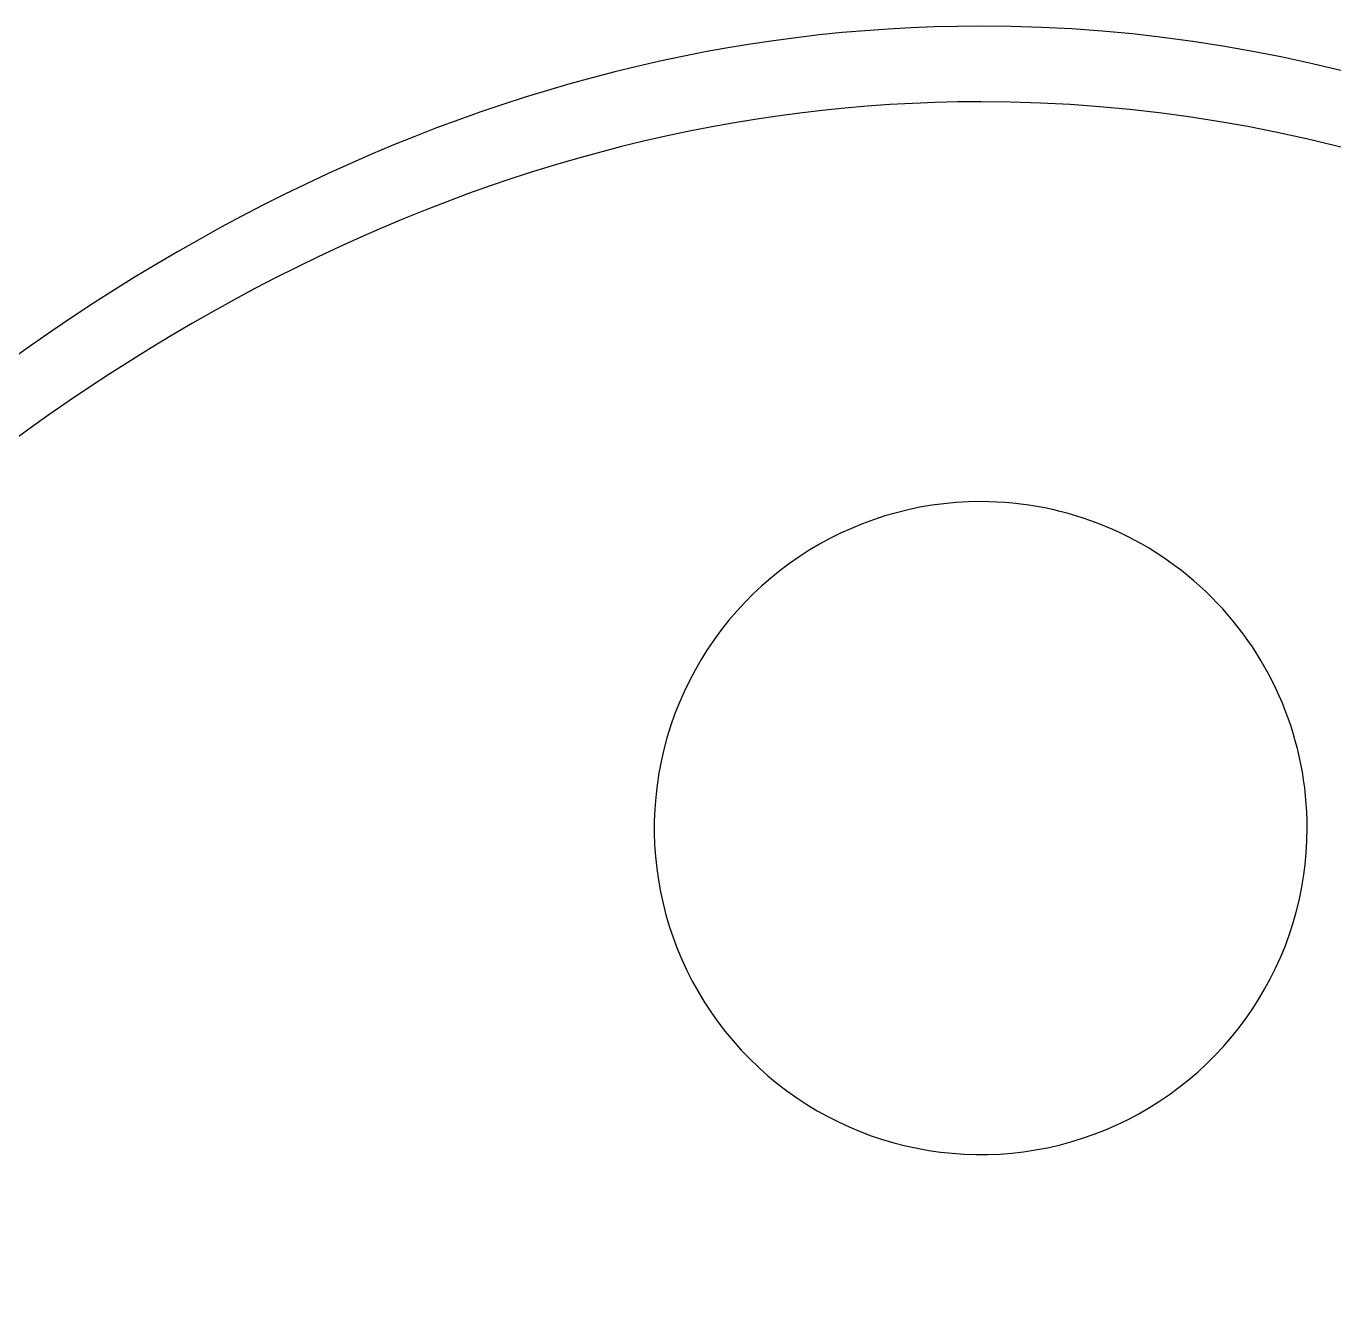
# Model space of a CAD drawing. Header units: millimetres. Extents: x 89 to 151, y 168 to 272.
# Drawn here: x 109.34 to 125.36, y 256.32 to 271.87 of the extents above; entities that cross this region are included whole.
import ezdxf

# ---------------------------------------------------------------- set-up
doc = ezdxf.new("R2010")
doc.units = ezdxf.units.MM
doc.layers.add('Layer_1', color=7, linetype='CONTINUOUS')

msp = doc.modelspace()

# ---------------------------------------------------------------- linework, layer by layer
at = {"layer": 'Layer_1', "color": 1}
for points in [[(121.03191, 271.867706)], [(121.03191, 266.041599)]]:
    msp.add_lwpolyline(points, close=True, dxfattribs=at)
at = {"layer": 'Layer_1', "color": 7}
msp.add_lwpolyline([(121.03191, 270.940979)], close=True, dxfattribs=at)
at = {"layer": 'Layer_1', "color": 1}
for points in [[(121.03191, 271.867706), (108.898043, 271.867706), (97.958954, 259.685597), (93.315524, 241.001878)], [(142.245113, 257.223045), (136.619022, 266.599864), (128.988405, 271.867706), (121.03191, 271.867706)], [(121.03191, 266.041599), (119.414061, 266.041599), (117.955516, 265.06703), (117.336392, 263.572333)], [(123.860337, 264.870026), (123.110192, 265.620172), (122.092776, 266.041599), (121.03191, 266.041599)], [(125.03191, 262.041599), (125.03191, 263.102465), (124.610483, 264.119881), (123.860337, 264.870026)], [(117.336392, 263.572333), (116.717268, 262.077635), (117.059491, 260.357164), (118.203483, 259.213172)], [(122.562644, 258.346081), (124.057341, 258.965205), (125.03191, 260.42375), (125.03191, 262.041599)], [(118.203483, 259.213172), (119.347475, 258.06918), (121.067946, 257.726957), (122.562644, 258.346081)]]:
    msp.add_open_spline(points, degree=3, dxfattribs=at)
at = {"layer": 'Layer_1', "color": 7}
for points in [[(121.03191, 270.940979), (109.122938, 270.940979), (98.3866, 258.98466), (93.829234, 240.647235)], [(141.851937, 256.56775), (136.330122, 265.770774), (128.840935, 270.940979), (121.03191, 270.940979)]]:
    msp.add_open_spline(points, degree=3, dxfattribs=at)

doc.saveas('drawing.dxf')
